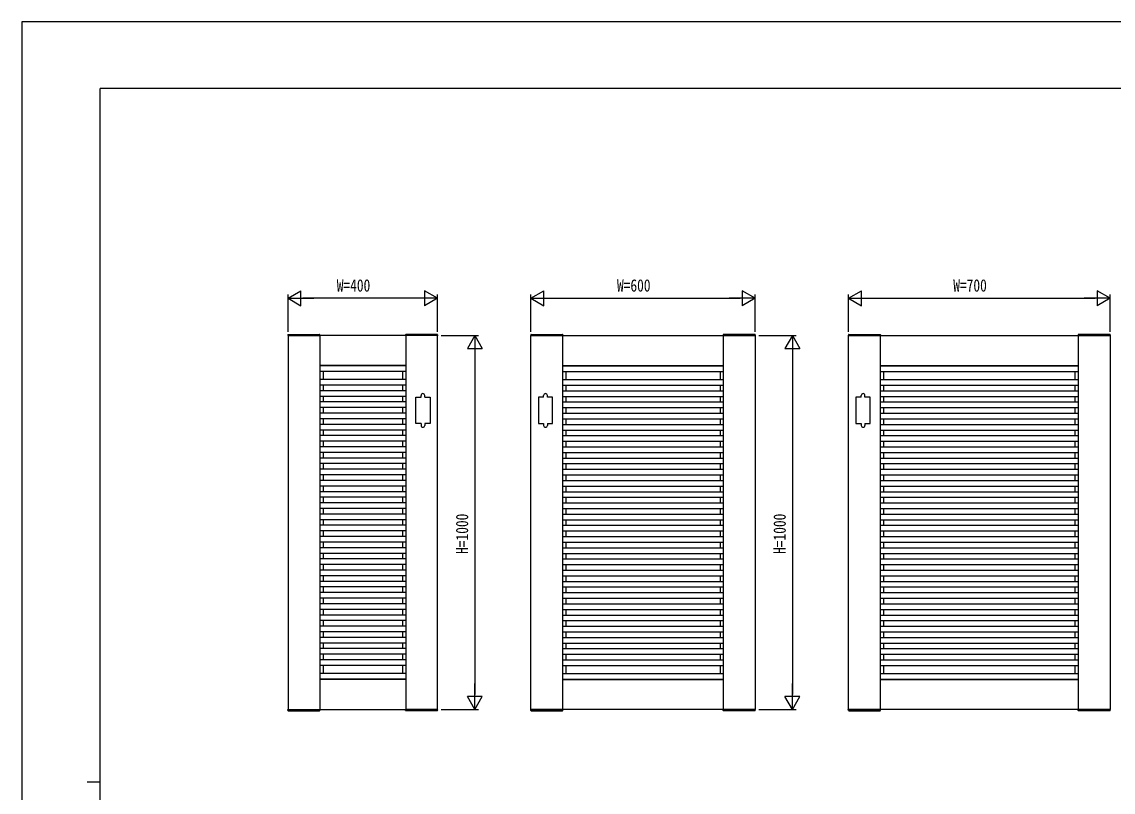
# Model space of a CAD drawing. Units: millimetres on the paper. Extents: x -297 to 297, y -210 to 210.
# Drawn here: x -297 to -4.9, y 3.9 to 210 of the extents above; entities that cross this region are included whole.
import ezdxf
from ezdxf.enums import TextEntityAlignment as Align

# ---------------------------------------------------------------- set-up
doc = ezdxf.new("R2010")
doc.units = ezdxf.units.MM
for name, color, linetype in [('0-2_YKK_A1', 4, 'Continuous'), ('0-3_YKK_D', 6, 'Continuous'), ('0-4_YKK_ZWAK', 7, 'Continuous')]:
    doc.layers.add(name, color=color, linetype=linetype)
doc.styles.add('ＭＳ ゴシック', font='')
doc.styles.get('ＭＳ ゴシック').set_extended_font_data('MS Gothic')

msp = doc.modelspace()

# ---------------------------------------------------------------- linework, layer by layer
at = {"layer": '0-2_YKK_A1'}
for p, q in [((-225.791, 126.287), (-225.804, 126.032)), ((-225.804, 126.032), (-217.204, 126.032)), ((-225.691, 126.382), (-217.318, 126.382)), ((-217.254, 126.032), (-217.254, 26.032)), ((-217.218, 126.287), (-217.204, 126.032)), ((-194.291, 126.287), (-194.304, 126.032)), ((-185.704, 126.032), (-194.304, 126.032)), ((-194.254, 126.032), (-194.254, 26.032)), ((-185.818, 126.382), (-194.191, 126.382)), ((-185.718, 126.287), (-185.704, 126.032)), ((-160.791, 126.287), (-160.804, 126.032)), ((-160.804, 126.032), (-152.204, 126.032)), ((-160.691, 126.382), (-152.318, 126.382)), ((-152.254, 126.032), (-152.254, 26.032)), ((-152.218, 126.287), (-152.204, 126.032)), ((-109.291, 126.287), (-109.304, 126.032)), ((-100.704, 126.032), (-109.304, 126.032)), ((-109.254, 126.032), (-109.254, 26.032)), ((-100.818, 126.382), (-109.191, 126.382)), ((-100.718, 126.287), (-100.704, 126.032)), ((-75.791, 126.287), (-75.804, 126.032)), ((-75.804, 126.032), (-67.204, 126.032)), ((-75.691, 126.382), (-67.318, 126.382)), ((-67.254, 126.032), (-67.254, 26.032)), ((-67.218, 126.287), (-67.204, 126.032)), ((-14.291, 126.287), (-14.304, 126.032)), ((-5.704, 126.032), (-14.304, 126.032)), ((-14.254, 126.032), (-14.254, 26.032)), ((-5.818, 126.382), (-14.191, 126.382)), ((-5.718, 126.287), (-5.704, 126.032)), ((-194.254, 118.032), (-217.254, 118.032)), ((-194.254, 117.952), (-217.254, 117.952)), ((-216.374, 118.032), (-216.374, 117.952)), ((-195.134, 118.032), (-195.134, 117.952)), ((-152.254, 118.032), (-109.254, 118.032)), ((-152.254, 117.952), (-109.254, 117.952)), ((-151.374, 118.032), (-151.374, 117.952)), ((-110.134, 118.032), (-110.134, 117.952)), ((-67.254, 118.032), (-14.254, 118.032)), ((-67.254, 117.952), (-14.254, 117.952)), ((-66.374, 118.032), (-66.374, 117.952)), ((-15.134, 118.032), (-15.134, 117.952)), ((-194.254, 116.452), (-217.254, 116.452)), ((-194.254, 114.282), (-217.254, 114.282)), ((-216.374, 116.452), (-216.374, 114.282)), ((-195.134, 116.452), (-195.134, 114.282)), ((-152.254, 116.452), (-109.254, 116.452)), ((-152.254, 114.282), (-109.254, 114.282)), ((-151.374, 116.452), (-151.374, 114.282)), ((-110.134, 116.452), (-110.134, 114.282)), ((-67.254, 116.452), (-14.254, 116.452)), ((-67.254, 114.282), (-14.254, 114.282)), ((-66.374, 116.452), (-66.374, 114.282)), ((-15.134, 116.452), (-15.134, 114.282)), ((-194.254, 112.782), (-217.254, 112.782)), ((-194.254, 111.282), (-217.254, 111.282)), ((-216.374, 112.782), (-216.374, 111.282)), ((-195.134, 112.782), (-195.134, 111.282)), ((-152.254, 112.782), (-109.254, 112.782)), ((-152.254, 111.282), (-109.254, 111.282)), ((-151.374, 112.782), (-151.374, 111.282)), ((-110.134, 112.782), (-110.134, 111.282)), ((-67.254, 112.782), (-14.254, 112.782)), ((-67.254, 111.282), (-14.254, 111.282)), ((-66.374, 112.782), (-66.374, 111.282)), ((-15.134, 112.782), (-15.134, 111.282)), ((-194.254, 109.782), (-217.254, 109.782)), ((-194.254, 108.282), (-217.254, 108.282)), ((-216.374, 109.782), (-216.374, 108.282)), ((-195.134, 109.782), (-195.134, 108.282)), ((-190.154, 109.532), (-190.154, 110.032)), ((-189.154, 109.532), (-189.154, 110.032)), ((-157.354, 109.532), (-157.354, 110.032)), ((-156.354, 109.532), (-156.354, 110.032)), ((-152.254, 109.782), (-109.254, 109.782)), ((-152.254, 108.282), (-109.254, 108.282)), ((-151.374, 109.782), (-151.374, 108.282)), ((-110.134, 109.782), (-110.134, 108.282)), ((-72.354, 109.532), (-72.354, 110.032)), ((-71.354, 109.532), (-71.354, 110.032)), ((-67.254, 109.782), (-14.254, 109.782)), ((-67.254, 108.282), (-14.254, 108.282)), ((-66.374, 109.782), (-66.374, 108.282)), ((-15.134, 109.782), (-15.134, 108.282)), ((-194.254, 106.782), (-217.254, 106.782)), ((-194.254, 105.282), (-217.254, 105.282)), ((-216.374, 106.782), (-216.374, 105.282)), ((-195.134, 106.782), (-195.134, 105.282)), ((-152.254, 106.782), (-109.254, 106.782)), ((-152.254, 105.282), (-109.254, 105.282)), ((-151.374, 106.782), (-151.374, 105.282)), ((-110.134, 106.782), (-110.134, 105.282)), ((-67.254, 106.782), (-14.254, 106.782)), ((-67.254, 105.282), (-14.254, 105.282)), ((-66.374, 106.782), (-66.374, 105.282)), ((-15.134, 106.782), (-15.134, 105.282)), ((-194.254, 103.782), (-217.254, 103.782)), ((-194.254, 102.282), (-217.254, 102.282)), ((-216.374, 103.782), (-216.374, 102.282)), ((-195.134, 103.782), (-195.134, 102.282)), ((-190.154, 102.532), (-190.154, 102.032)), ((-189.154, 102.532), (-189.154, 102.032)), ((-157.354, 102.532), (-157.354, 102.032)), ((-156.354, 102.532), (-156.354, 102.032)), ((-152.254, 103.782), (-109.254, 103.782)), ((-152.254, 102.282), (-109.254, 102.282)), ((-151.374, 103.782), (-151.374, 102.282)), ((-110.134, 103.782), (-110.134, 102.282)), ((-72.354, 102.532), (-72.354, 102.032)), ((-71.354, 102.532), (-71.354, 102.032)), ((-67.254, 103.782), (-14.254, 103.782)), ((-67.254, 102.282), (-14.254, 102.282)), ((-66.374, 103.782), (-66.374, 102.282)), ((-15.134, 103.782), (-15.134, 102.282)), ((-194.254, 100.782), (-217.254, 100.782)), ((-216.374, 100.782), (-216.374, 99.282)), ((-195.134, 100.782), (-195.134, 99.282)), ((-152.254, 100.782), (-109.254, 100.782)), ((-151.374, 100.782), (-151.374, 99.282)), ((-110.134, 100.782), (-110.134, 99.282)), ((-67.254, 100.782), (-14.254, 100.782)), ((-66.374, 100.782), (-66.374, 99.282)), ((-15.134, 100.782), (-15.134, 99.282)), ((-194.254, 99.282), (-217.254, 99.282)), ((-194.254, 97.782), (-217.254, 97.782)), ((-216.374, 97.782), (-216.374, 96.282)), ((-195.134, 97.782), (-195.134, 96.282)), ((-152.254, 99.282), (-109.254, 99.282)), ((-152.254, 97.782), (-109.254, 97.782)), ((-151.374, 97.782), (-151.374, 96.282)), ((-110.134, 97.782), (-110.134, 96.282)), ((-67.254, 99.282), (-14.254, 99.282)), ((-67.254, 97.782), (-14.254, 97.782)), ((-66.374, 97.782), (-66.374, 96.282)), ((-15.134, 97.782), (-15.134, 96.282)), ((-194.254, 96.282), (-217.254, 96.282)), ((-194.254, 94.782), (-217.254, 94.782)), ((-216.374, 94.782), (-216.374, 93.282)), ((-195.134, 94.782), (-195.134, 93.282)), ((-152.254, 96.282), (-109.254, 96.282)), ((-152.254, 94.782), (-109.254, 94.782)), ((-151.374, 94.782), (-151.374, 93.282)), ((-110.134, 94.782), (-110.134, 93.282)), ((-67.254, 96.282), (-14.254, 96.282)), ((-67.254, 94.782), (-14.254, 94.782)), ((-66.374, 94.782), (-66.374, 93.282)), ((-15.134, 94.782), (-15.134, 93.282)), ((-194.254, 93.282), (-217.254, 93.282)), ((-194.254, 91.782), (-217.254, 91.782)), ((-216.374, 91.782), (-216.374, 90.282)), ((-195.134, 91.782), (-195.134, 90.282)), ((-152.254, 93.282), (-109.254, 93.282)), ((-152.254, 91.782), (-109.254, 91.782)), ((-151.374, 91.782), (-151.374, 90.282)), ((-110.134, 91.782), (-110.134, 90.282)), ((-67.254, 93.282), (-14.254, 93.282)), ((-67.254, 91.782), (-14.254, 91.782)), ((-66.374, 91.782), (-66.374, 90.282)), ((-15.134, 91.782), (-15.134, 90.282)), ((-194.254, 90.282), (-217.254, 90.282)), ((-194.254, 88.782), (-217.254, 88.782)), ((-216.374, 88.782), (-216.374, 87.282)), ((-195.134, 88.782), (-195.134, 87.282)), ((-152.254, 90.282), (-109.254, 90.282)), ((-152.254, 88.782), (-109.254, 88.782)), ((-151.374, 88.782), (-151.374, 87.282)), ((-110.134, 88.782), (-110.134, 87.282)), ((-67.254, 90.282), (-14.254, 90.282)), ((-67.254, 88.782), (-14.254, 88.782)), ((-66.374, 88.782), (-66.374, 87.282)), ((-15.134, 88.782), (-15.134, 87.282)), ((-194.254, 87.282), (-217.254, 87.282)), ((-194.254, 85.782), (-217.254, 85.782)), ((-216.374, 85.782), (-216.374, 84.282)), ((-195.134, 85.782), (-195.134, 84.282)), ((-152.254, 87.282), (-109.254, 87.282)), ((-152.254, 85.782), (-109.254, 85.782)), ((-151.374, 85.782), (-151.374, 84.282)), ((-110.134, 85.782), (-110.134, 84.282)), ((-67.254, 87.282), (-14.254, 87.282)), ((-67.254, 85.782), (-14.254, 85.782)), ((-66.374, 85.782), (-66.374, 84.282)), ((-15.134, 85.782), (-15.134, 84.282)), ((-194.254, 84.282), (-217.254, 84.282)), ((-194.254, 82.782), (-217.254, 82.782)), ((-216.374, 82.782), (-216.374, 81.282)), ((-195.134, 82.782), (-195.134, 81.282)), ((-152.254, 84.282), (-109.254, 84.282)), ((-152.254, 82.782), (-109.254, 82.782)), ((-151.374, 82.782), (-151.374, 81.282)), ((-110.134, 82.782), (-110.134, 81.282)), ((-67.254, 84.282), (-14.254, 84.282)), ((-67.254, 82.782), (-14.254, 82.782)), ((-66.374, 82.782), (-66.374, 81.282)), ((-15.134, 82.782), (-15.134, 81.282)), ((-194.254, 81.282), (-217.254, 81.282)), ((-194.254, 79.782), (-217.254, 79.782)), ((-216.374, 79.782), (-216.374, 78.282)), ((-195.134, 79.782), (-195.134, 78.282)), ((-152.254, 81.282), (-109.254, 81.282)), ((-152.254, 79.782), (-109.254, 79.782)), ((-151.374, 79.782), (-151.374, 78.282)), ((-110.134, 79.782), (-110.134, 78.282)), ((-67.254, 81.282), (-14.254, 81.282)), ((-67.254, 79.782), (-14.254, 79.782)), ((-66.374, 79.782), (-66.374, 78.282)), ((-15.134, 79.782), (-15.134, 78.282)), ((-194.254, 78.282), (-217.254, 78.282)), ((-194.254, 76.782), (-217.254, 76.782)), ((-216.374, 76.782), (-216.374, 75.282)), ((-195.134, 76.782), (-195.134, 75.282)), ((-152.254, 78.282), (-109.254, 78.282)), ((-152.254, 76.782), (-109.254, 76.782)), ((-151.374, 76.782), (-151.374, 75.282)), ((-110.134, 76.782), (-110.134, 75.282)), ((-67.254, 78.282), (-14.254, 78.282)), ((-67.254, 76.782), (-14.254, 76.782)), ((-66.374, 76.782), (-66.374, 75.282)), ((-15.134, 76.782), (-15.134, 75.282)), ((-194.254, 75.282), (-217.254, 75.282)), ((-194.254, 73.782), (-217.254, 73.782)), ((-216.374, 73.782), (-216.374, 72.282)), ((-195.134, 73.782), (-195.134, 72.282)), ((-152.254, 75.282), (-109.254, 75.282)), ((-152.254, 73.782), (-109.254, 73.782)), ((-151.374, 73.782), (-151.374, 72.282)), ((-110.134, 73.782), (-110.134, 72.282)), ((-67.254, 75.282), (-14.254, 75.282)), ((-67.254, 73.782), (-14.254, 73.782)), ((-66.374, 73.782), (-66.374, 72.282)), ((-15.134, 73.782), (-15.134, 72.282)), ((-194.254, 72.282), (-217.254, 72.282)), ((-194.254, 70.782), (-217.254, 70.782)), ((-216.374, 70.782), (-216.374, 69.282)), ((-195.134, 70.782), (-195.134, 69.282)), ((-152.254, 72.282), (-109.254, 72.282)), ((-152.254, 70.782), (-109.254, 70.782)), ((-151.374, 70.782), (-151.374, 69.282)), ((-110.134, 70.782), (-110.134, 69.282)), ((-67.254, 72.282), (-14.254, 72.282)), ((-67.254, 70.782), (-14.254, 70.782)), ((-66.374, 70.782), (-66.374, 69.282)), ((-15.134, 70.782), (-15.134, 69.282)), ((-194.254, 69.282), (-217.254, 69.282)), ((-194.254, 67.782), (-217.254, 67.782)), ((-216.374, 67.782), (-216.374, 66.282)), ((-195.134, 67.782), (-195.134, 66.282)), ((-152.254, 69.282), (-109.254, 69.282)), ((-152.254, 67.782), (-109.254, 67.782)), ((-151.374, 67.782), (-151.374, 66.282)), ((-110.134, 67.782), (-110.134, 66.282)), ((-67.254, 69.282), (-14.254, 69.282)), ((-67.254, 67.782), (-14.254, 67.782)), ((-66.374, 67.782), (-66.374, 66.282)), ((-15.134, 67.782), (-15.134, 66.282)), ((-194.254, 66.282), (-217.254, 66.282)), ((-194.254, 64.782), (-217.254, 64.782)), ((-216.374, 64.782), (-216.374, 63.282)), ((-195.134, 64.782), (-195.134, 63.282)), ((-152.254, 66.282), (-109.254, 66.282)), ((-152.254, 64.782), (-109.254, 64.782)), ((-151.374, 64.782), (-151.374, 63.282)), ((-110.134, 64.782), (-110.134, 63.282)), ((-67.254, 66.282), (-14.254, 66.282)), ((-67.254, 64.782), (-14.254, 64.782)), ((-66.374, 64.782), (-66.374, 63.282)), ((-15.134, 64.782), (-15.134, 63.282)), ((-194.254, 63.282), (-217.254, 63.282)), ((-194.254, 61.782), (-217.254, 61.782)), ((-216.374, 61.782), (-216.374, 60.282)), ((-195.134, 61.782), (-195.134, 60.282)), ((-152.254, 63.282), (-109.254, 63.282)), ((-152.254, 61.782), (-109.254, 61.782)), ((-151.374, 61.782), (-151.374, 60.282)), ((-110.134, 61.782), (-110.134, 60.282)), ((-67.254, 63.282), (-14.254, 63.282)), ((-67.254, 61.782), (-14.254, 61.782)), ((-66.374, 61.782), (-66.374, 60.282)), ((-15.134, 61.782), (-15.134, 60.282)), ((-194.254, 60.282), (-217.254, 60.282)), ((-194.254, 58.782), (-217.254, 58.782)), ((-216.374, 58.782), (-216.374, 57.282)), ((-195.134, 58.782), (-195.134, 57.282)), ((-152.254, 60.282), (-109.254, 60.282)), ((-152.254, 58.782), (-109.254, 58.782)), ((-151.374, 58.782), (-151.374, 57.282)), ((-110.134, 58.782), (-110.134, 57.282)), ((-67.254, 60.282), (-14.254, 60.282)), ((-67.254, 58.782), (-14.254, 58.782)), ((-66.374, 58.782), (-66.374, 57.282)), ((-15.134, 58.782), (-15.134, 57.282)), ((-194.254, 57.282), (-217.254, 57.282)), ((-194.254, 55.782), (-217.254, 55.782)), ((-216.374, 55.782), (-216.374, 54.282)), ((-195.134, 55.782), (-195.134, 54.282)), ((-152.254, 57.282), (-109.254, 57.282)), ((-152.254, 55.782), (-109.254, 55.782)), ((-151.374, 55.782), (-151.374, 54.282)), ((-110.134, 55.782), (-110.134, 54.282)), ((-67.254, 57.282), (-14.254, 57.282)), ((-67.254, 55.782), (-14.254, 55.782)), ((-66.374, 55.782), (-66.374, 54.282)), ((-15.134, 55.782), (-15.134, 54.282)), ((-194.254, 54.282), (-217.254, 54.282)), ((-194.254, 52.782), (-217.254, 52.782)), ((-216.374, 52.782), (-216.374, 51.282)), ((-195.134, 52.782), (-195.134, 51.282)), ((-152.254, 54.282), (-109.254, 54.282)), ((-152.254, 52.782), (-109.254, 52.782)), ((-151.374, 52.782), (-151.374, 51.282)), ((-110.134, 52.782), (-110.134, 51.282)), ((-67.254, 54.282), (-14.254, 54.282)), ((-67.254, 52.782), (-14.254, 52.782)), ((-66.374, 52.782), (-66.374, 51.282)), ((-15.134, 52.782), (-15.134, 51.282)), ((-194.254, 51.282), (-217.254, 51.282)), ((-194.254, 49.782), (-217.254, 49.782)), ((-216.374, 49.782), (-216.374, 48.282)), ((-195.134, 49.782), (-195.134, 48.282)), ((-152.254, 51.282), (-109.254, 51.282)), ((-152.254, 49.782), (-109.254, 49.782)), ((-151.374, 49.782), (-151.374, 48.282)), ((-110.134, 49.782), (-110.134, 48.282)), ((-67.254, 51.282), (-14.254, 51.282)), ((-67.254, 49.782), (-14.254, 49.782)), ((-66.374, 49.782), (-66.374, 48.282)), ((-15.134, 49.782), (-15.134, 48.282)), ((-194.254, 48.282), (-217.254, 48.282)), ((-194.254, 46.782), (-217.254, 46.782)), ((-216.374, 46.782), (-216.374, 45.282)), ((-195.134, 46.782), (-195.134, 45.282)), ((-152.254, 48.282), (-109.254, 48.282)), ((-152.254, 46.782), (-109.254, 46.782)), ((-151.374, 46.782), (-151.374, 45.282)), ((-110.134, 46.782), (-110.134, 45.282)), ((-67.254, 48.282), (-14.254, 48.282)), ((-67.254, 46.782), (-14.254, 46.782)), ((-66.374, 46.782), (-66.374, 45.282)), ((-15.134, 46.782), (-15.134, 45.282)), ((-194.254, 45.282), (-217.254, 45.282)), ((-152.254, 45.282), (-109.254, 45.282)), ((-67.254, 45.282), (-14.254, 45.282)), ((-194.254, 43.782), (-217.254, 43.782)), ((-194.254, 42.282), (-217.254, 42.282)), ((-216.374, 43.782), (-216.374, 42.282)), ((-195.134, 43.782), (-195.134, 42.282)), ((-152.254, 43.782), (-109.254, 43.782)), ((-152.254, 42.282), (-109.254, 42.282)), ((-151.374, 43.782), (-151.374, 42.282)), ((-110.134, 43.782), (-110.134, 42.282)), ((-67.254, 43.782), (-14.254, 43.782)), ((-67.254, 42.282), (-14.254, 42.282)), ((-66.374, 43.782), (-66.374, 42.282)), ((-15.134, 43.782), (-15.134, 42.282)), ((-194.254, 40.782), (-217.254, 40.782)), ((-194.254, 39.282), (-217.254, 39.282)), ((-216.374, 40.782), (-216.374, 39.282)), ((-195.134, 40.782), (-195.134, 39.282)), ((-152.254, 40.782), (-109.254, 40.782)), ((-152.254, 39.282), (-109.254, 39.282)), ((-151.374, 40.782), (-151.374, 39.282)), ((-110.134, 40.782), (-110.134, 39.282)), ((-67.254, 40.782), (-14.254, 40.782)), ((-67.254, 39.282), (-14.254, 39.282)), ((-66.374, 40.782), (-66.374, 39.282)), ((-15.134, 40.782), (-15.134, 39.282)), ((-194.254, 37.782), (-217.254, 37.782)), ((-194.254, 35.612), (-217.254, 35.612)), ((-216.374, 37.782), (-216.374, 35.612)), ((-195.134, 37.782), (-195.134, 35.612)), ((-152.254, 37.782), (-109.254, 37.782)), ((-152.254, 35.612), (-109.254, 35.612)), ((-151.374, 37.782), (-151.374, 35.612)), ((-110.134, 37.782), (-110.134, 35.612)), ((-67.254, 37.782), (-14.254, 37.782)), ((-67.254, 35.612), (-14.254, 35.612)), ((-66.374, 37.782), (-66.374, 35.612)), ((-15.134, 37.782), (-15.134, 35.612)), ((-194.254, 34.112), (-217.254, 34.112)), ((-194.254, 34.032), (-217.254, 34.032)), ((-216.374, 34.112), (-216.374, 34.032)), ((-195.134, 34.112), (-195.134, 34.032)), ((-152.254, 34.112), (-109.254, 34.112)), ((-152.254, 34.032), (-109.254, 34.032)), ((-151.374, 34.112), (-151.374, 34.032)), ((-110.134, 34.112), (-110.134, 34.032)), ((-67.254, 34.112), (-14.254, 34.112)), ((-67.254, 34.032), (-14.254, 34.032)), ((-66.374, 34.112), (-66.374, 34.032)), ((-15.134, 34.112), (-15.134, 34.032)), ((-225.804, 26.032), (-217.204, 26.032)), ((-225.791, 25.777), (-225.804, 26.032)), ((-225.691, 25.682), (-217.318, 25.682)), ((-217.218, 25.777), (-217.204, 26.032)), ((-185.704, 26.032), (-194.304, 26.032)), ((-194.291, 25.777), (-194.304, 26.032)), ((-185.818, 25.682), (-194.191, 25.682)), ((-185.718, 25.777), (-185.704, 26.032)), ((-160.804, 26.032), (-152.204, 26.032)), ((-160.791, 25.777), (-160.804, 26.032)), ((-160.691, 25.682), (-152.318, 25.682)), ((-152.218, 25.777), (-152.204, 26.032)), ((-100.704, 26.032), (-109.304, 26.032)), ((-109.291, 25.777), (-109.304, 26.032)), ((-100.818, 25.682), (-109.191, 25.682)), ((-100.718, 25.777), (-100.704, 26.032)), ((-75.804, 26.032), (-67.204, 26.032)), ((-75.791, 25.777), (-75.804, 26.032)), ((-75.691, 25.682), (-67.318, 25.682)), ((-67.218, 25.777), (-67.204, 26.032)), ((-5.704, 26.032), (-14.304, 26.032)), ((-14.291, 25.777), (-14.304, 26.032)), ((-5.818, 25.682), (-14.191, 25.682)), ((-5.718, 25.777), (-5.704, 26.032))]:
    msp.add_line(p, q, dxfattribs=at)
for points in [[(-185.754, 126.032), (-225.754, 126.032), (-225.754, 26.032), (-185.754, 26.032)], [(-160.754, 126.032), (-100.754, 126.032), (-100.754, 26.032), (-160.754, 26.032)], [(-75.754, 126.032), (-5.754, 126.032), (-5.754, 26.032), (-75.754, 26.032)]]:
    msp.add_lwpolyline(points, close=True, dxfattribs=at)
for points in [[(-190.154, 102.532), (-191.554, 102.532), (-191.554, 109.532), (-190.154, 109.532)], [(-189.154, 109.532), (-187.754, 109.532), (-187.754, 102.532), (-189.154, 102.532)], [(-157.354, 109.532), (-158.754, 109.532), (-158.754, 102.532), (-157.354, 102.532)], [(-156.354, 102.532), (-154.954, 102.532), (-154.954, 109.532), (-156.354, 109.532)], [(-72.354, 109.532), (-73.754, 109.532), (-73.754, 102.532), (-72.354, 102.532)], [(-71.354, 102.532), (-69.954, 102.532), (-69.954, 109.532), (-71.354, 109.532)]]:
    msp.add_lwpolyline(points, dxfattribs=at)
for centre, radius, start, end in [((-225.691, 126.282), 0.1, 90, 177), ((-217.318, 126.282), 0.1, 3, 90), ((-194.191, 126.282), 0.1, 90, 177), ((-185.818, 126.282), 0.1, 3, 90), ((-160.691, 126.282), 0.1, 90, 177), ((-152.318, 126.282), 0.1, 3, 90), ((-109.191, 126.282), 0.1, 90, 177), ((-100.818, 126.282), 0.1, 3, 90), ((-75.691, 126.282), 0.1, 90, 177), ((-67.318, 126.282), 0.1, 3, 90), ((-14.191, 126.282), 0.1, 90, 177), ((-5.818, 126.282), 0.1, 3, 90), ((-189.654, 110.032), 0.5, 0, 180), ((-156.854, 110.032), 0.5, 0, 180), ((-71.854, 110.032), 0.5, 0, 180), ((-189.654, 102.032), 0.5, 180, 0), ((-156.854, 102.032), 0.5, 180, 0), ((-71.854, 102.032), 0.5, 180, 0), ((-225.691, 25.782), 0.1, 183, 270), ((-217.318, 25.782), 0.1, 270, 357), ((-194.191, 25.782), 0.1, 183, 270), ((-185.818, 25.782), 0.1, 270, 357), ((-160.691, 25.782), 0.1, 183, 270), ((-152.318, 25.782), 0.1, 270, 357), ((-109.191, 25.782), 0.1, 183, 270), ((-100.818, 25.782), 0.1, 270, 357), ((-75.691, 25.782), 0.1, 183, 270), ((-67.318, 25.782), 0.1, 270, 357), ((-14.191, 25.782), 0.1, 183, 270), ((-5.818, 25.782), 0.1, 270, 357)]:
    msp.add_arc(centre, radius, start, end, dxfattribs=at)
at = {"layer": '0-3_YKK_D'}
for p, q in [((-225.754, 136.032), (-222.29, 138.032)), ((-222.29, 134.032), (-222.29, 138.032)), ((-185.754, 136.032), (-189.218, 138.032)), ((-189.218, 138.032), (-189.218, 134.032)), ((-160.754, 136.032), (-157.29, 138.032)), ((-157.29, 134.032), (-157.29, 138.032)), ((-100.754, 136.032), (-104.218, 138.032)), ((-104.218, 138.032), (-104.218, 134.032)), ((-75.754, 136.032), (-72.29, 138.032)), ((-72.29, 134.032), (-72.29, 138.032)), ((-5.754, 136.032), (-9.218, 138.032)), ((-9.218, 138.032), (-9.218, 134.032)), ((-225.754, 127.032), (-225.754, 137.032)), ((-225.754, 136.032), (-222.29, 134.032)), ((-225.754, 136.032), (-218.826, 136.032)), ((-189.754, 136.032), (-221.754, 136.032)), ((-185.754, 136.032), (-192.683, 136.032)), ((-185.754, 136.032), (-189.218, 134.032)), ((-185.754, 127.032), (-185.754, 137.032)), ((-160.754, 127.032), (-160.754, 137.032)), ((-160.754, 136.032), (-157.29, 134.032)), ((-160.754, 136.032), (-153.826, 136.032)), ((-156.754, 136.032), (-104.754, 136.032)), ((-100.754, 136.032), (-107.683, 136.032)), ((-100.754, 136.032), (-104.218, 134.032)), ((-100.754, 127.032), (-100.754, 137.032)), ((-75.754, 127.032), (-75.754, 137.032)), ((-75.754, 136.032), (-72.29, 134.032)), ((-75.754, 136.032), (-68.826, 136.032)), ((-71.754, 136.032), (-9.754, 136.032)), ((-5.754, 136.032), (-12.683, 136.032)), ((-5.754, 136.032), (-9.218, 134.032)), ((-5.754, 127.032), (-5.754, 137.032)), ((-184.754, 126.032), (-174.754, 126.032)), ((-175.754, 126.032), (-177.754, 122.568)), ((-175.754, 126.032), (-173.754, 122.568)), ((-175.754, 126.032), (-175.754, 119.104)), ((-99.754, 126.032), (-89.754, 126.032)), ((-90.754, 126.032), (-92.754, 122.568)), ((-90.754, 126.032), (-88.754, 122.568)), ((-90.754, 126.032), (-90.754, 119.104)), ((-177.754, 122.568), (-173.754, 122.568)), ((-175.754, 122.032), (-175.754, 30.032)), ((-92.754, 122.568), (-88.754, 122.568)), ((-90.754, 122.032), (-90.754, 30.032)), ((-175.754, 26.032), (-175.754, 32.96)), ((-90.754, 26.032), (-90.754, 32.96)), ((-175.754, 26.032), (-177.754, 29.496)), ((-173.754, 29.496), (-177.754, 29.496)), ((-175.754, 26.032), (-173.754, 29.496)), ((-90.754, 26.032), (-92.754, 29.496)), ((-88.754, 29.496), (-92.754, 29.496)), ((-90.754, 26.032), (-88.754, 29.496)), ((-184.754, 26.032), (-174.754, 26.032)), ((-99.754, 26.032), (-89.754, 26.032))]:
    msp.add_line(p, q, dxfattribs=at)
at = {"layer": '0-4_YKK_ZWAK'}
for p, q in [((270.001, 192.15), (-275.999, 192.15)), ((-275.999, -178.85), (-275.999, 192.15)), ((-279.499, 6.65), (-275.999, 6.65))]:
    msp.add_line(p, q, dxfattribs=at)
msp.add_lwpolyline([(-297, -210), (297, -210), (297, 210), (-297, 210)], close=True, dxfattribs=at)

# ---------------------------------------------------------------- texts
at = {"layer": '0-3_YKK_D', "style": 'ＭＳ ゴシック', "width": 0.8}
for s, p in [('W=400', (-212.714, 136.832)), ('W=600', (-137.714, 136.832)), ('W=700', (-47.714, 136.832))]:
    msp.add_text(s, height=3.299, dxfattribs=at).set_placement(p, align=Align.BOTTOM_LEFT)
for p in [(-176.554, 67.632), (-91.554, 67.632)]:
    msp.add_text('H=1000', height=3.299, rotation=90, dxfattribs=at).set_placement(p, align=Align.BOTTOM_LEFT)

doc.saveas('drawing.dxf')
